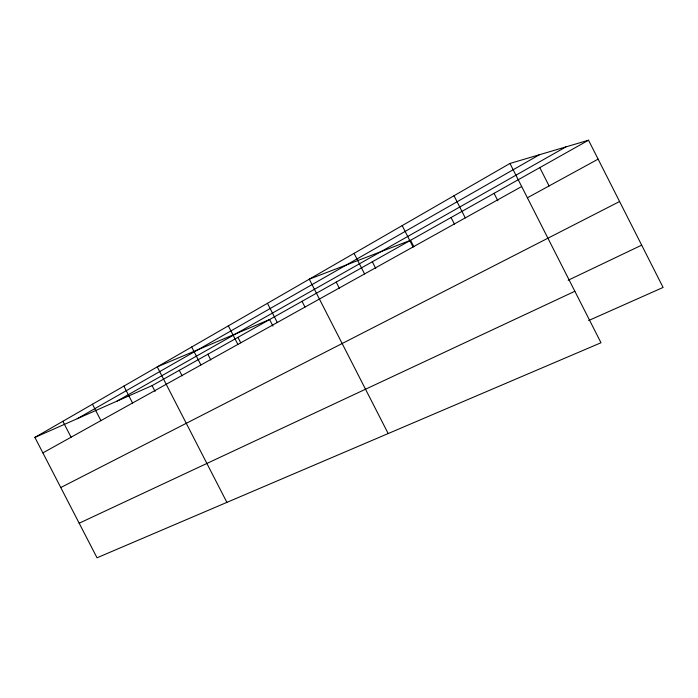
<?xml version="1.0" encoding="UTF-8"?>
<svg xmlns="http://www.w3.org/2000/svg" width="698" height="698" viewBox="0 0 698 698"><rect width="100%" height="100%" fill="white"/><g stroke="black" fill="none" stroke-linecap="round" stroke-linejoin="round"><path stroke-width="1.05" d="M509.968 163.454L600.995 342.753L97.022 557.789L34.9 437.419L509.968 163.454L588.536 140.211L663.1 287.436L588.641 320.539M77.216 418.713L539.441 154.738M116.898 401.176L565.921 146.894M34.9 437.419L152.094 385.619L588.536 140.211M42.883 452.897L521.676 186.523M527.496 197.735L598.125 159.135M60.77 487.544L619.588 201.521M568.181 280.23L641.68 245.146M79.171 523.212L574.855 291.275M92.476 404.212L100.922 420.606M62.864 421.295L71.074 437.21M237.931 337.352L240.731 342.814M228.351 325.861L237.87 344.419M207.864 354.252L210.779 359.932M191.688 347.002L200.911 364.975M179.29 370.324L182.134 375.856M226.894 502.377L157.251 366.86L269.611 319.536L272.962 326.079M152.094 385.619L155.069 391.395M123.878 386.107L132.568 402.999M354.069 253.365L364.565 273.93M336.218 282.079L339.542 288.579M388.184 433.563L309.266 279.191L410.564 240.286L413.87 246.778M302.025 301.309L304.974 307.068M267.465 303.307L277.281 322.485M454.005 195.728L465.278 217.898M451.065 217.506L454.468 224.206M402.179 225.611L413.059 246.952M372.339 261.776L375.751 268.46M539.798 167.616L549.09 185.938M494.062 193.329L497.866 200.806"/></g></svg>
